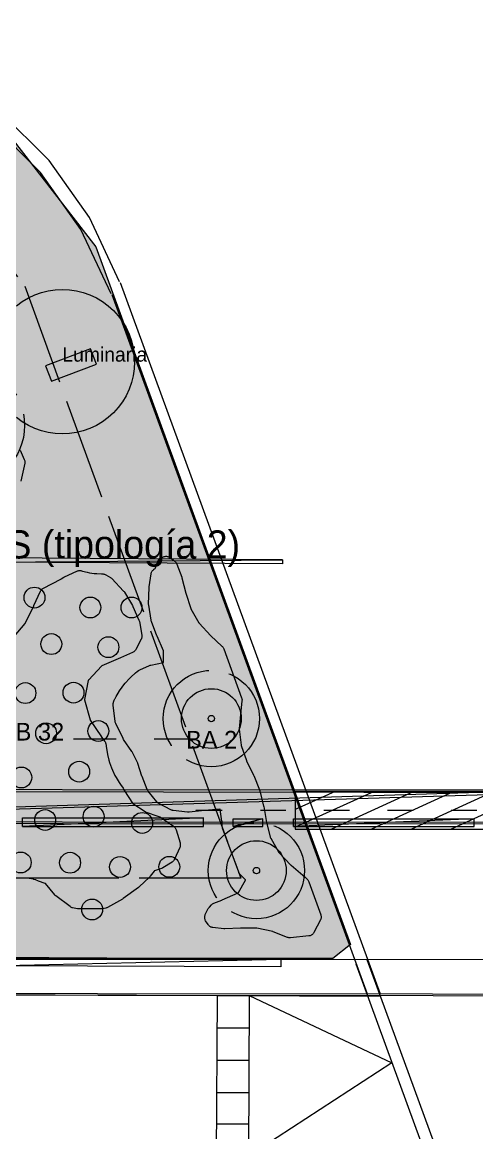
# Model space of a CAD drawing. Header units: metres. Extents: x 1 to 213, y 1 to 147.
# Drawn here: x 97.2 to 102.87, y 40.3 to 54.13 of the extents above; entities that cross this region are included whole.
import ezdxf

# ---------------------------------------------------------------- set-up
doc = ezdxf.new("R2010")
doc.units = ezdxf.units.M
doc.linetypes.add('DASHED', pattern=[1.524, 1.27, -0.254])
doc.layers.get('0').update_dxf_attribs({"lineweight": 0, "plot": 0})
for name, color, linetype, lineweight, plot in [('00-BASE-ARQUITECTURA', 8, 'Continuous', 0, False), ('PJ-ARBUSTOS', 82, 'Continuous', 0, False), ('PJ-COPA-ADULTA', 8, 'DASHED', 0, False), ('PJ-CUBRESUELOS', 150, 'Continuous', 0, False), ('PJ-ETIQUETAS', 7, 'Continuous', 0, False), ('PJ-GRAVILLA', 42, 'Continuous', 0, False), ('PJ-LIMITE-JARDIN', 7, 'Continuous', 0, False), ('PJ-MASAS', 92, 'Continuous', 0, False), ('PJ-MASAS-RELLENO', 92, 'Continuous', 0, False), ('PJ-PROTEGIDO', 30, 'DASHED', 0, False), ('PJ-RIEGO-SECTORES', 5, 'Continuous', 0, False), ('PJ-VISIBILIDAD', 1, 'DASHED', 0, False), ('PJ-ZONAS-TIPOLOGIA', 30, 'Continuous', 0, False)]:
    doc.layers.add(name, color=color, linetype=linetype, lineweight=lineweight, plot=plot)

# ---------------------------------------------------------------- blocks, each defined once
blk = doc.blocks.new('PJ_GB')
blk.add_circle((0, 0), 0.13)
for tag, p, height in [('CODIGO', (0.15, 0.15), 0.2), ('ESPECIE', (0.15, -0.1), 0.15), ('ZONA', (0.15, -0.3), 0.15)]:
    blk.add_attdef(tag, p, '', height=height)
blk = doc.blocks.new('PJ_BA')
for radius in [0.372, 0.04]:
    blk.add_circle((0, 0), radius)
for tag, p, height in [('CODIGO', (0.15, 0.15), 0.2), ('ESPECIE', (0.15, -0.1), 0.15), ('ZONA', (0.15, -0.3), 0.15)]:
    blk.add_attdef(tag, p, '', height=height)

msp = doc.modelspace()

# ---------------------------------------------------------------- hatches: boundary and pattern name
at = {"layer": 'PJ-GRAVILLA'}
h = msp.add_hatch(dxfattribs=at)
h.set_pattern_fill('GRAVEL', scale=0.03)
h.paths.add_polyline_path([(77.699, 54.063), (78.714, 54.019), (78.714, 53.49), (79.066, 53.225), (90.796, 53.225), (91.149, 53.49), (91.149, 54.019), (92.163, 54.063), (94.103, 54.063), (95.647, 53.666), (97.058, 52.696), (98.116, 51.329), (101.291, 42.642), (101.071, 42.466), (70.6, 42.466), (70.556, 42.818), (70.82, 43.568), (73.819, 51.373), (74.612, 52.476), (75.45, 53.181), (76.376, 53.71), (77.699, 54.063)])
at = {"layer": 'PJ-MASAS-RELLENO'}
for points in [[(90.578, 47.707), (90.576, 47.715), (90.576, 47.723), (90.576, 47.731), (90.577, 47.739), (90.578, 47.747), (90.581, 47.755), (90.584, 47.763), (90.674, 47.94), (90.678, 47.947), (90.683, 47.954), (90.688, 47.96), (90.694, 47.965), (90.701, 47.97), (90.708, 47.975), (90.881, 48.064), (90.882, 48.064), (91.078, 48.165), (91.08, 48.166), (91.081, 48.168), (91.204, 48.322), (91.206, 48.324), (91.206, 48.326), (91.257, 48.531), (91.257, 48.533), (91.257, 48.534), (91.272, 48.764), (91.273, 48.769), (91.301, 48.981), (91.303, 48.99), (91.306, 48.999), (91.374, 49.174), (91.378, 49.182), (91.383, 49.19), (91.493, 49.346), (91.495, 49.348), (91.615, 49.506), (91.616, 49.507), (91.617, 49.509), (91.646, 49.563), (91.65, 49.569), (91.654, 49.575), (91.659, 49.581), (91.664, 49.586), (91.67, 49.591), (91.676, 49.595), (91.683, 49.598), (91.758, 49.633), (91.758, 49.633), (91.765, 49.637), (91.766, 49.637), (91.771, 49.64), (91.773, 49.641), (91.786, 49.648), (91.788, 49.649), (91.792, 49.652), (91.794, 49.654), (91.806, 49.662), (91.808, 49.663), (91.813, 49.667), (91.813, 49.668), (91.819, 49.673), (91.82, 49.673), (91.958, 49.794), (91.958, 49.794), (91.964, 49.8), (91.965, 49.801), (91.97, 49.805), (91.971, 49.807), (91.983, 49.819), (91.984, 49.82), (91.988, 49.825), (91.989, 49.827), (91.999, 49.84), (92, 49.841), (92.004, 49.847), (92.004, 49.848), (92.009, 49.854), (92.009, 49.855), (92.105, 50.013), (92.106, 50.014), (92.11, 50.021), (92.11, 50.022), (92.114, 50.028), (92.114, 50.029), (92.118, 50.037), (92.118, 50.038), (92.197, 50.204), (92.201, 50.212), (92.287, 50.348), (92.291, 50.355), (92.296, 50.361), (92.413, 50.484), (92.416, 50.488), (92.493, 50.559), (92.498, 50.564), (92.504, 50.568), (92.511, 50.572), (92.517, 50.575), (92.524, 50.578), (92.538, 50.582), (92.543, 50.584), (92.753, 50.679), (92.754, 50.68), (92.756, 50.681), (92.895, 50.825), (92.896, 50.827), (92.897, 50.828), (92.953, 50.998), (92.953, 51), (92.991, 51.134), (92.994, 51.141), (92.997, 51.148), (93.001, 51.155), (93.006, 51.162), (93.011, 51.168), (93.017, 51.173), (93.121, 51.259), (93.127, 51.263), (93.134, 51.268), (93.141, 51.271), (93.148, 51.274), (93.156, 51.276), (93.164, 51.277), (93.172, 51.277), (93.313, 51.277), (93.32, 51.276), (93.328, 51.275), (93.335, 51.273), (93.343, 51.271), (93.349, 51.268), (93.356, 51.264), (93.501, 51.17), (93.504, 51.168), (93.665, 51.053), (93.666, 51.052), (93.668, 51.051), (93.854, 50.971), (93.856, 50.971), (93.858, 50.97), (94.073, 50.929), (94.075, 50.929), (94.289, 50.897), (94.298, 50.895), (94.306, 50.893), (94.476, 50.828), (94.482, 50.826), (94.489, 50.822), (94.495, 50.818), (94.5, 50.814), (94.505, 50.809), (94.624, 50.684), (94.629, 50.679), (94.633, 50.673), (94.637, 50.667), (94.64, 50.66), (94.723, 50.459), (94.726, 50.45), (94.795, 50.21), (94.796, 50.206), (94.885, 49.989), (94.885, 49.987), (94.887, 49.986), (95.02, 49.832), (95.021, 49.831), (95.023, 49.83), (95.201, 49.739), (95.202, 49.738), (95.204, 49.737), (95.401, 49.674), (95.407, 49.672), (95.588, 49.598), (95.595, 49.595), (95.602, 49.591), (95.759, 49.486), (95.767, 49.48), (95.914, 49.352), (95.917, 49.35), (96.078, 49.235), (96.08, 49.234), (96.082, 49.234), (96.275, 49.165), (96.278, 49.165), (96.28, 49.164), (96.508, 49.141), (96.51, 49.141), (96.739, 49.129), (96.747, 49.128), (96.755, 49.126), (96.769, 49.122), (96.777, 49.12), (96.784, 49.117), (96.79, 49.113), (96.797, 49.109), (96.803, 49.104), (96.808, 49.099), (96.841, 49.063), (96.842, 49.061), (96.861, 49.042), (96.863, 49.041), (96.927, 48.983), (96.928, 48.981), (96.95, 48.964), (96.951, 48.963), (97.02, 48.911), (97.022, 48.91), (97.045, 48.895), (97.047, 48.894), (97.121, 48.849), (97.122, 48.848), (97.139, 48.84), (97.146, 48.836), (97.152, 48.831), (97.158, 48.826), (97.163, 48.82), (97.168, 48.814), (97.172, 48.807), (97.175, 48.8), (97.225, 48.683), (97.228, 48.675), (97.23, 48.667), (97.231, 48.659), (97.231, 48.651), (97.231, 48.643), (97.23, 48.635), (97.183, 48.41), (97.181, 48.401), (97.178, 48.394), (97.174, 48.386), (97.169, 48.379), (97.057, 48.224), (97.049, 48.215), (96.948, 48.112), (96.948, 48.111), (96.854, 48.01), (96.847, 48.004), (96.697, 47.878), (96.689, 47.872), (96.53, 47.767), (96.524, 47.764), (96.519, 47.761), (96.338, 47.679), (96.33, 47.676), (96.149, 47.616), (96.148, 47.616), (96.146, 47.615), (95.953, 47.514), (95.952, 47.513), (95.95, 47.511), (95.83, 47.365), (95.829, 47.364), (95.828, 47.362), (95.714, 47.158), (95.712, 47.156), (95.653, 47.032), (95.649, 47.026), (95.645, 47.019), (95.64, 47.013), (95.634, 47.007), (95.628, 47.002), (95.622, 46.998), (95.615, 46.994), (95.404, 46.897), (95.402, 46.896), (95.364, 46.875), (95.36, 46.872), (95.326, 46.848), (95.32, 46.843), (95.32, 46.843), (95.317, 46.84), (95.311, 46.836), (95.304, 46.832), (95.297, 46.829), (95.043, 46.729), (95.041, 46.728), (95.004, 46.711), (95, 46.709), (94.967, 46.688), (94.967, 46.688), (94.96, 46.683), (94.952, 46.679), (94.943, 46.675), (94.943, 46.675), (94.935, 46.673), (94.926, 46.672), (94.917, 46.672), (94.909, 46.673), (94.811, 46.686), (94.807, 46.686), (94.586, 46.728), (94.584, 46.729), (94.582, 46.729), (94.386, 46.73), (94.384, 46.73), (94.381, 46.729), (94.195, 46.687), (94.193, 46.687), (94.007, 46.65), (93.998, 46.649), (93.989, 46.649), (93.814, 46.654), (93.807, 46.654), (93.8, 46.656), (93.792, 46.657), (93.62, 46.711), (93.611, 46.714), (93.431, 46.794), (93.427, 46.796), (93.246, 46.852), (93.244, 46.852), (93.242, 46.852), (93.054, 46.829), (93.053, 46.829), (93.051, 46.829), (92.822, 46.761), (92.82, 46.76), (92.614, 46.683), (92.607, 46.681), (92.599, 46.68), (92.592, 46.679), (92.584, 46.678), (92.576, 46.679), (92.569, 46.68), (92.561, 46.682), (92.554, 46.685), (92.547, 46.688), (92.51, 46.709), (92.505, 46.712), (92.466, 46.727), (92.464, 46.728), (92.193, 46.814), (92.187, 46.817), (92.18, 46.82), (92.174, 46.824), (92.168, 46.828), (92.163, 46.832), (92.159, 46.835), (92.121, 46.857), (92.117, 46.86), (92.076, 46.878), (92.073, 46.879), (91.863, 46.954), (91.856, 46.957), (91.849, 46.96), (91.843, 46.964), (91.837, 46.969), (91.832, 46.974), (91.825, 46.981), (91.822, 46.984), (91.684, 47.147), (91.682, 47.148), (91.68, 47.149), (91.51, 47.252), (91.505, 47.255), (91.324, 47.334), (91.321, 47.336), (91.135, 47.401), (91.133, 47.402), (91.131, 47.401), (90.96, 47.349), (90.953, 47.347), (90.946, 47.346), (90.938, 47.345), (90.931, 47.345), (90.923, 47.346), (90.916, 47.348), (90.909, 47.35), (90.902, 47.353), (90.896, 47.356), (90.849, 47.375), (90.847, 47.376), (90.723, 47.418), (90.716, 47.421), (90.708, 47.425), (90.701, 47.429), (90.66, 47.46), (90.654, 47.465), (90.648, 47.47), (90.643, 47.476), (90.639, 47.483), (90.635, 47.49), (90.632, 47.497), (90.63, 47.504), (90.578, 47.707)], [(98.855, 47.323), (98.856, 47.324), (98.888, 47.411), (98.892, 47.418), (98.895, 47.425), (98.9, 47.432), (98.905, 47.438), (98.911, 47.443), (98.917, 47.448), (98.924, 47.452), (98.931, 47.456), (98.961, 47.469), (98.968, 47.472), (98.975, 47.474), (98.983, 47.475), (98.991, 47.476), (98.998, 47.476), (99.006, 47.475), (99.014, 47.473), (99.021, 47.471), (99.028, 47.468), (99.035, 47.465), (99.041, 47.46), (99.1, 47.416), (99.106, 47.411), (99.112, 47.406), (99.116, 47.4), (99.121, 47.394), (99.124, 47.387), (99.127, 47.38), (99.188, 47.217), (99.191, 47.209), (99.24, 47.018), (99.241, 47.016), (99.301, 46.827), (99.302, 46.825), (99.303, 46.823), (99.402, 46.649), (99.404, 46.647), (99.405, 46.645), (99.549, 46.487), (99.552, 46.484), (99.69, 46.356), (99.696, 46.351), (99.7, 46.345), (99.704, 46.339), (99.708, 46.332), (99.711, 46.325), (99.935, 45.712), (99.937, 45.705), (99.939, 45.698), (99.94, 45.691), (99.94, 45.683), (99.939, 45.676), (99.925, 45.549), (99.925, 45.548), (99.906, 45.329), (99.906, 45.327), (99.906, 45.325), (99.929, 45.122), (99.929, 45.12), (99.93, 45.118), (99.996, 44.932), (99.997, 44.928), (100.084, 44.75), (100.086, 44.745), (100.159, 44.566), (100.163, 44.555), (100.209, 44.366), (100.21, 44.36), (100.243, 44.163), (100.244, 44.159), (100.296, 43.967), (100.296, 43.965), (100.297, 43.964), (100.397, 43.789), (100.398, 43.788), (100.399, 43.786), (100.55, 43.63), (100.553, 43.628), (100.725, 43.481), (100.731, 43.476), (100.754, 43.452), (100.759, 43.446), (100.764, 43.439), (100.768, 43.431), (100.771, 43.424), (100.922, 43.012), (100.924, 43.004), (100.926, 42.995), (100.927, 42.987), (100.927, 42.979), (100.926, 42.971), (100.924, 42.963), (100.921, 42.955), (100.918, 42.947), (100.836, 42.79), (100.832, 42.784), (100.828, 42.777), (100.822, 42.771), (100.817, 42.766), (100.81, 42.761), (100.803, 42.757), (100.796, 42.753), (100.789, 42.751), (100.781, 42.749), (100.773, 42.748), (100.545, 42.725), (100.538, 42.725), (100.53, 42.725), (100.523, 42.726), (100.516, 42.728), (100.508, 42.73), (100.326, 42.801), (100.325, 42.802), (100.323, 42.802), (100.125, 42.843), (100.123, 42.843), (100.121, 42.843), (99.922, 42.845), (99.92, 42.845), (99.725, 42.837), (99.719, 42.837), (99.713, 42.838), (99.575, 42.853), (99.567, 42.854), (99.559, 42.857), (99.552, 42.859), (99.545, 42.863), (99.538, 42.867), (99.532, 42.872), (99.526, 42.877), (99.521, 42.883), (99.516, 42.89), (99.486, 42.937), (99.482, 42.944), (99.479, 42.952), (99.476, 42.96), (99.475, 42.968), (99.474, 42.976), (99.474, 42.984), (99.475, 42.992), (99.477, 43), (99.479, 43.008), (99.482, 43.016), (99.519, 43.089), (99.523, 43.096), (99.528, 43.102), (99.533, 43.108), (99.56, 43.137), (99.567, 43.142), (99.573, 43.148), (99.581, 43.152), (99.588, 43.155), (99.689, 43.195), (99.691, 43.196), (99.893, 43.285), (99.894, 43.286), (99.895, 43.288), (99.982, 43.443), (99.983, 43.445), (99.982, 43.446), (99.916, 43.512), (99.911, 43.519), (99.906, 43.526), (99.901, 43.533), (99.898, 43.541), (99.698, 44.089), (99.695, 44.097), (99.694, 44.106), (99.693, 44.114), (99.691, 44.173), (99.69, 44.178), (99.667, 44.323), (99.666, 44.325), (99.664, 44.325), (99.475, 44.312), (99.473, 44.312), (99.28, 44.29), (99.271, 44.29), (99.262, 44.29), (99.082, 44.31), (99.075, 44.311), (99.068, 44.313), (99.061, 44.316), (99.054, 44.319), (98.902, 44.398), (98.895, 44.402), (98.888, 44.407), (98.882, 44.413), (98.877, 44.419), (98.769, 44.552), (98.764, 44.558), (98.76, 44.565), (98.757, 44.573), (98.693, 44.734), (98.691, 44.74), (98.642, 44.897), (98.642, 44.899), (98.641, 44.9), (98.569, 45.041), (98.567, 45.045), (98.464, 45.196), (98.458, 45.206), (98.366, 45.393), (98.363, 45.401), (98.36, 45.41), (98.359, 45.419), (98.334, 45.624), (98.334, 45.631), (98.334, 45.639), (98.335, 45.646), (98.336, 45.653), (98.338, 45.66), (98.347, 45.685), (98.35, 45.693), (98.355, 45.703), (98.357, 45.706), (98.369, 45.729), (98.371, 45.732), (98.406, 45.791), (98.408, 45.795), (98.423, 45.816), (98.425, 45.819), (98.466, 45.874), (98.468, 45.877), (98.484, 45.897), (98.487, 45.9), (98.533, 45.951), (98.536, 45.954), (98.554, 45.972), (98.557, 45.975), (98.608, 46.021), (98.611, 46.024), (98.631, 46.04), (98.634, 46.042), (98.649, 46.054), (98.657, 46.059), (98.665, 46.063), (98.785, 46.116), (98.793, 46.119), (98.801, 46.121), (98.96, 46.155), (98.962, 46.155), (98.962, 46.157), (98.962, 46.296), (98.962, 46.298), (98.961, 46.3), (98.88, 46.481), (98.879, 46.485), (98.811, 46.664), (98.808, 46.672), (98.807, 46.679), (98.776, 46.866), (98.775, 46.874), (98.775, 46.882), (98.783, 47.088), (98.784, 47.096), (98.806, 47.258), (98.808, 47.265), (98.81, 47.273), (98.813, 47.28), (98.816, 47.286), (98.82, 47.293), (98.825, 47.299), (98.83, 47.304), (98.836, 47.309), (98.842, 47.314), (98.853, 47.321), (98.855, 47.323)], [(96.056, 45.972), (96.057, 45.973), (96.084, 46.18), (96.085, 46.188), (96.087, 46.195), (96.09, 46.203), (96.094, 46.21), (96.099, 46.217), (96.104, 46.223), (96.11, 46.229), (96.116, 46.234), (96.123, 46.238), (96.13, 46.242), (96.27, 46.306), (96.277, 46.308), (96.284, 46.311), (96.461, 46.355), (96.468, 46.356), (96.475, 46.357), (96.696, 46.372), (96.699, 46.372), (96.902, 46.401), (96.905, 46.402), (96.907, 46.402), (97.095, 46.476), (97.096, 46.477), (97.098, 46.478), (97.235, 46.638), (97.236, 46.64), (97.237, 46.641), (97.343, 46.861), (97.344, 46.862), (97.427, 47.042), (97.43, 47.049), (97.434, 47.055), (97.439, 47.061), (97.444, 47.066), (97.45, 47.071), (97.456, 47.076), (97.463, 47.079), (97.681, 47.192), (97.683, 47.194), (97.72, 47.216), (97.728, 47.22), (97.881, 47.292), (97.889, 47.295), (97.897, 47.297), (97.905, 47.299), (97.914, 47.299), (97.922, 47.299), (97.93, 47.298), (97.938, 47.296), (97.949, 47.292), (97.951, 47.292), (98.009, 47.278), (98.01, 47.277), (98.037, 47.272), (98.039, 47.271), (98.098, 47.263), (98.1, 47.263), (98.127, 47.26), (98.129, 47.26), (98.188, 47.257), (98.19, 47.257), (98.2, 47.257), (98.209, 47.256), (98.217, 47.255), (98.225, 47.253), (98.233, 47.25), (98.241, 47.246), (98.299, 47.212), (98.305, 47.208), (98.311, 47.203), (98.316, 47.198), (98.463, 47.044), (98.469, 47.037), (98.474, 47.03), (98.575, 46.863), (98.58, 46.853), (98.655, 46.681), (98.658, 46.672), (98.66, 46.663), (98.689, 46.494), (98.69, 46.486), (98.691, 46.479), (98.69, 46.472), (98.689, 46.464), (98.687, 46.457), (98.685, 46.45), (98.682, 46.443), (98.614, 46.314), (98.61, 46.307), (98.606, 46.301), (98.601, 46.295), (98.595, 46.29), (98.589, 46.285), (98.582, 46.281), (98.575, 46.278), (98.426, 46.212), (98.425, 46.212), (98.193, 46.114), (98.191, 46.113), (98.19, 46.111), (98.024, 45.934), (98.023, 45.933), (98.022, 45.931), (97.975, 45.692), (97.974, 45.69), (97.975, 45.688), (98.047, 45.438), (98.047, 45.436), (98.048, 45.434), (98.186, 45.227), (98.187, 45.224), (98.228, 45.171), (98.232, 45.164), (98.236, 45.158), (98.239, 45.151), (98.241, 45.144), (98.243, 45.137), (98.244, 45.13), (98.246, 45.11), (98.246, 45.108), (98.257, 45.038), (98.257, 45.036), (98.262, 45.009), (98.263, 45.007), (98.28, 44.938), (98.281, 44.937), (98.289, 44.91), (98.289, 44.908), (98.313, 44.842), (98.314, 44.84), (98.324, 44.814), (98.325, 44.813), (98.355, 44.748), (98.356, 44.747), (98.369, 44.722), (98.37, 44.721), (98.407, 44.66), (98.408, 44.658), (98.423, 44.635), (98.424, 44.634), (98.458, 44.588), (98.462, 44.582), (98.466, 44.576), (98.468, 44.569), (98.471, 44.562), (98.471, 44.56), (98.472, 44.558), (98.473, 44.556), (98.576, 44.402), (98.577, 44.401), (98.578, 44.399), (98.731, 44.297), (98.733, 44.296), (98.734, 44.295), (98.903, 44.236), (98.91, 44.233), (98.916, 44.23), (98.922, 44.227), (99.086, 44.115), (99.093, 44.11), (99.098, 44.105), (99.103, 44.099), (99.108, 44.093), (99.112, 44.086), (99.115, 44.079), (99.118, 44.071), (99.167, 43.906), (99.169, 43.898), (99.17, 43.89), (99.17, 43.882), (99.17, 43.874), (99.169, 43.867), (99.167, 43.859), (99.164, 43.851), (99.099, 43.704), (99.096, 43.697), (99.091, 43.69), (99.087, 43.684), (99.081, 43.678), (99.075, 43.673), (99.069, 43.669), (98.952, 43.595), (98.946, 43.592), (98.94, 43.589), (98.934, 43.587), (98.847, 43.559), (98.845, 43.558), (98.844, 43.556), (98.794, 43.491), (98.79, 43.486), (98.786, 43.482), (98.657, 43.36), (98.649, 43.353), (98.457, 43.213), (98.449, 43.208), (98.263, 43.104), (98.256, 43.1), (98.248, 43.097), (98.241, 43.095), (98.204, 43.087), (98.196, 43.086), (98.187, 43.086), (97.903, 43.086), (97.895, 43.086), (97.888, 43.087), (97.828, 43.099), (97.821, 43.1), (97.814, 43.103), (97.807, 43.106), (97.801, 43.109), (97.795, 43.114), (97.619, 43.247), (97.612, 43.253), (97.606, 43.259), (97.488, 43.401), (97.487, 43.402), (97.485, 43.403), (97.402, 43.431), (97.394, 43.434), (97.373, 43.444), (97.369, 43.445), (97.346, 43.453), (97.342, 43.454), (97.319, 43.46), (97.315, 43.461), (97.29, 43.464), (97.287, 43.464), (97.261, 43.466), (97.259, 43.466), (96.869, 43.466), (96.862, 43.466), (96.855, 43.467), (96.848, 43.469), (96.841, 43.471), (96.786, 43.492), (96.783, 43.493), (96.559, 43.559), (96.377, 43.613), (96.37, 43.616), (96.364, 43.618), (96.358, 43.622), (96.352, 43.626), (96.26, 43.694), (96.259, 43.695), (96.257, 43.696), (96.18, 43.716), (96.178, 43.716), (96.176, 43.716), (96.058, 43.72), (96.051, 43.721), (96.044, 43.722), (96.037, 43.724), (96.03, 43.726), (96.024, 43.729), (95.885, 43.802), (95.879, 43.806), (95.873, 43.81), (95.867, 43.815), (95.862, 43.82), (95.857, 43.826), (95.853, 43.832), (95.758, 43.993), (95.754, 44), (95.751, 44.008), (95.749, 44.015), (95.706, 44.194), (95.704, 44.203), (95.704, 44.213), (95.704, 44.402), (95.705, 44.405), (95.712, 44.603), (95.712, 44.605), (95.712, 44.606), (95.688, 44.803), (95.687, 44.805), (95.687, 44.806), (95.622, 45.003), (95.622, 45.004), (95.553, 45.194), (95.55, 45.202), (95.549, 45.211), (95.527, 45.386), (95.526, 45.394), (95.526, 45.402), (95.527, 45.41), (95.529, 45.418), (95.579, 45.593), (95.581, 45.6), (95.584, 45.608), (95.588, 45.615), (95.707, 45.798), (95.711, 45.804), (95.716, 45.81), (95.722, 45.815), (95.728, 45.819), (95.889, 45.933), (95.896, 45.938), (95.904, 45.942), (95.912, 45.944), (95.92, 45.946), (96.055, 45.971), (96.056, 45.972)]]:
    msp.add_hatch(color=7, dxfattribs=at).paths.add_polyline_path(points)

# ---------------------------------------------------------------- linework, layer by layer
at = {"layer": '00-BASE-ARQUITECTURA'}
for points in [[(98.414, 50.893), (98.037, 51.695), (97.535, 52.406), (96.924, 53.013), (96.22, 53.505), (95.44, 53.87), (94.601, 54.098), (93.717, 54.176)], [(98.308, 50.744), (97.931, 51.547), (97.429, 52.258), (96.818, 52.865), (96.114, 53.356), (95.334, 53.722), (94.495, 53.949), (93.611, 54.028)], [(98.421, 50.885), (101.66, 42.026)], [(98.316, 50.736), (101.501, 42.026)], [(96.845, 47.456), (96.845, 47.403), (100.443, 47.434), (96.845, 47.456)], [(96.845, 47.403), (100.443, 47.434), (100.443, 47.382), (96.845, 47.403)], [(97.839, 45.201), (98.369, 45.201)], [(98.845, 45.201), (99.363, 45.201)], [(103.946, 44.566), (91.447, 44.175), (91.447, 44.577), (103.946, 44.566)], [(103.946, 44.164), (103.946, 44.566), (91.447, 44.175), (103.946, 44.164)], [(103.957, 44.535), (91.458, 44.154), (91.458, 44.556), (103.957, 44.535)], [(101.586, 44.545), (100.602, 44.101)], [(101.099, 44.545), (100.602, 44.323)], [(102.083, 44.545), (101.057, 44.08)], [(102.581, 44.545), (101.554, 44.08)], [(103.078, 44.545), (102.052, 44.08)], [(103.576, 44.545), (102.549, 44.08)], [(103.957, 44.143), (103.957, 44.535), (91.458, 44.154), (103.957, 44.143)], [(99.691, 44.312), (99.363, 44.312)], [(100.485, 44.312), (100.168, 44.312)], [(101.279, 44.312), (100.961, 44.312)], [(102.073, 44.312), (101.755, 44.312)], [(102.866, 44.312), (102.549, 44.312)], [(99.459, 44.111), (99.459, 44.217), (97.204, 44.111), (99.459, 44.111)], [(99.459, 44.217), (97.204, 44.111), (97.204, 44.217), (99.459, 44.217)], [(100.199, 44.111), (100.199, 44.207), (99.829, 44.111), (100.199, 44.111)], [(100.199, 44.207), (99.829, 44.111), (99.829, 44.207), (100.199, 44.207)], [(102.835, 44.111), (102.835, 44.207), (100.58, 44.111), (102.835, 44.111)], [(102.835, 44.207), (100.58, 44.111), (100.58, 44.207), (102.835, 44.207)], [(132.606, 42.46), (98.813, 42.45), (51.929, 42.471), (51.918, 40.206), (63.295, 40.164), (62.502, 38.079), (61.898, 36.481), (60.512, 32.861), (59.888, 31.221), (59.21, 29.443), (58.522, 27.855), (57.94, 26.765), (56.617, 24.744), (54.723, 22.564), (53.019, 21.05), (52.172, 20.415), (50.426, 19.315), (48.532, 18.383)], [(96.802, 42.481), (96.802, 42.376), (100.422, 42.46), (96.802, 42.481)], [(96.802, 42.376), (100.422, 42.46), (100.422, 42.365), (96.802, 42.376)], [(106.338, 28.787), (101.364, 42.397)], [(106.486, 28.84), (101.501, 42.45)], [(52.193, 42.079), (123.197, 42.005)], [(52.204, 42.058), (123.208, 41.984)], [(101.671, 41.995), (70.206, 42.122)], [(99.628, 42.005), (99.617, 40.005)], [(100.03, 42.005), (100.02, 40.005)], [(100.03, 42.005), (101.808, 41.169), (100.02, 40.005)], [(99.628, 41.603), (100.03, 41.603)], [(99.628, 41.201), (100.03, 41.201)], [(99.628, 40.799), (100.02, 40.799)], [(99.617, 40.407), (100.02, 40.407)]]:
    msp.add_lwpolyline(points, dxfattribs=at)
for points in [[(98.051, 50.059), (97.49, 49.847), (97.564, 49.657), (98.125, 49.869)], [(108.465, 44.545), (100.602, 44.545), (100.602, 44.08), (108.465, 44.08)]]:
    msp.add_lwpolyline(points, close=True, dxfattribs=at)
at = {"layer": 'PJ-COPA-ADULTA'}
for centre, radius in [((96.479, 49.107), 0.75), ((99.557, 45.455), 0.6), ((100.119, 43.562), 0.6)]:
    msp.add_circle(centre, radius, dxfattribs=at)
at = {"layer": 'PJ-LIMITE-JARDIN'}
msp.add_lwpolyline([(77.699, 54.063), (78.714, 54.019), (78.714, 53.49), (79.066, 53.225), (90.796, 53.225), (91.149, 53.49), (91.149, 54.019), (92.163, 54.063), (94.103, 54.063), (95.647, 53.666), (97.058, 52.696), (98.116, 51.329), (101.291, 42.642), (101.071, 42.466), (70.6, 42.466), (70.556, 42.818), (70.82, 43.568), (73.819, 51.373), (74.612, 52.476), (75.45, 53.181), (76.376, 53.71), (77.699, 54.063)], close=True, dxfattribs=at)
at = {"layer": 'PJ-MASAS'}
for points in [[(97.175, 48.8), (97.225, 48.683), (97.228, 48.675), (97.23, 48.667), (97.231, 48.659), (97.231, 48.651), (97.231, 48.643), (97.23, 48.635), (97.183, 48.41)], [(97.098, 46.478), (97.235, 46.638), (97.236, 46.64), (97.237, 46.641), (97.343, 46.861), (97.344, 46.862), (97.427, 47.042), (97.43, 47.049), (97.434, 47.055), (97.439, 47.061), (97.444, 47.066), (97.45, 47.071), (97.456, 47.076), (97.463, 47.079), (97.681, 47.192), (97.683, 47.194), (97.72, 47.216), (97.728, 47.22), (97.881, 47.292), (97.889, 47.295), (97.897, 47.297), (97.905, 47.299), (97.914, 47.299), (97.922, 47.299), (97.93, 47.298), (97.938, 47.296), (97.949, 47.292), (97.951, 47.292), (98.009, 47.278), (98.01, 47.277), (98.037, 47.272), (98.039, 47.271), (98.098, 47.263), (98.1, 47.263), (98.127, 47.26), (98.129, 47.26), (98.188, 47.257), (98.19, 47.257), (98.2, 47.257), (98.209, 47.256), (98.217, 47.255), (98.225, 47.253), (98.233, 47.25), (98.241, 47.246), (98.299, 47.212), (98.305, 47.208), (98.311, 47.203), (98.316, 47.198), (98.463, 47.044), (98.469, 47.037), (98.474, 47.03), (98.575, 46.863), (98.58, 46.853), (98.655, 46.681), (98.658, 46.672), (98.66, 46.663), (98.689, 46.494), (98.69, 46.486), (98.691, 46.479), (98.69, 46.472), (98.689, 46.464), (98.687, 46.457), (98.685, 46.45), (98.682, 46.443), (98.614, 46.314), (98.61, 46.307), (98.606, 46.301), (98.601, 46.295), (98.595, 46.29), (98.589, 46.285), (98.582, 46.281), (98.575, 46.278), (98.426, 46.212), (98.425, 46.212), (98.193, 46.114), (98.191, 46.113), (98.19, 46.111), (98.024, 45.934), (98.023, 45.933), (98.022, 45.931), (97.975, 45.692), (97.974, 45.69), (97.975, 45.688), (98.047, 45.438), (98.047, 45.436), (98.048, 45.434), (98.186, 45.227), (98.187, 45.224), (98.228, 45.171), (98.232, 45.164), (98.236, 45.158), (98.239, 45.151), (98.241, 45.144), (98.243, 45.137), (98.244, 45.13), (98.246, 45.11), (98.246, 45.108), (98.257, 45.038), (98.257, 45.036), (98.262, 45.009), (98.263, 45.007), (98.28, 44.938), (98.281, 44.937), (98.289, 44.91), (98.289, 44.908), (98.313, 44.842), (98.314, 44.84), (98.324, 44.814), (98.325, 44.813), (98.355, 44.748), (98.356, 44.747), (98.369, 44.722), (98.37, 44.721), (98.407, 44.66), (98.408, 44.658), (98.423, 44.635), (98.424, 44.634), (98.458, 44.588), (98.462, 44.582), (98.466, 44.576), (98.468, 44.569), (98.471, 44.562), (98.471, 44.56), (98.472, 44.558), (98.473, 44.556), (98.576, 44.402), (98.577, 44.401), (98.578, 44.399), (98.731, 44.297), (98.733, 44.296), (98.734, 44.295), (98.903, 44.236), (98.91, 44.233), (98.916, 44.23), (98.922, 44.227), (99.086, 44.115), (99.093, 44.11), (99.098, 44.105), (99.103, 44.099), (99.108, 44.093), (99.112, 44.086), (99.115, 44.079), (99.118, 44.071), (99.167, 43.906), (99.169, 43.898), (99.17, 43.89), (99.17, 43.882), (99.17, 43.874), (99.169, 43.867), (99.167, 43.859), (99.164, 43.851), (99.099, 43.704), (99.096, 43.697), (99.091, 43.69), (99.087, 43.684), (99.081, 43.678), (99.075, 43.673), (99.069, 43.669), (98.952, 43.595), (98.946, 43.592), (98.94, 43.589), (98.934, 43.587), (98.847, 43.559), (98.845, 43.558), (98.844, 43.556), (98.794, 43.491), (98.79, 43.486), (98.786, 43.482), (98.657, 43.36), (98.649, 43.353), (98.457, 43.213), (98.449, 43.208), (98.263, 43.104), (98.256, 43.1), (98.248, 43.097), (98.241, 43.095), (98.204, 43.087), (98.196, 43.086), (98.187, 43.086), (97.903, 43.086), (97.895, 43.086), (97.888, 43.087), (97.828, 43.099), (97.821, 43.1), (97.814, 43.103), (97.807, 43.106), (97.801, 43.109), (97.795, 43.114), (97.619, 43.247), (97.612, 43.253), (97.606, 43.259), (97.488, 43.401), (97.487, 43.402), (97.485, 43.403), (97.402, 43.431), (97.394, 43.434), (97.373, 43.444), (97.369, 43.445), (97.346, 43.453), (97.342, 43.454), (97.319, 43.46), (97.315, 43.461), (97.29, 43.464), (97.287, 43.464), (97.261, 43.466), (97.259, 43.466), (96.869, 43.466)]]:
    msp.add_lwpolyline(points, dxfattribs=at)
msp.add_lwpolyline([(98.855, 47.323), (98.856, 47.324), (98.888, 47.411), (98.892, 47.418), (98.895, 47.425), (98.9, 47.432), (98.905, 47.438), (98.911, 47.443), (98.917, 47.448), (98.924, 47.452), (98.931, 47.456), (98.961, 47.469), (98.968, 47.472), (98.975, 47.474), (98.983, 47.475), (98.991, 47.476), (98.998, 47.476), (99.006, 47.475), (99.014, 47.473), (99.021, 47.471), (99.028, 47.468), (99.035, 47.465), (99.041, 47.46), (99.1, 47.416), (99.106, 47.411), (99.112, 47.406), (99.116, 47.4), (99.121, 47.394), (99.124, 47.387), (99.127, 47.38), (99.188, 47.217), (99.191, 47.209), (99.24, 47.018), (99.241, 47.016), (99.301, 46.827), (99.302, 46.825), (99.303, 46.823), (99.402, 46.649), (99.404, 46.647), (99.405, 46.645), (99.549, 46.487), (99.552, 46.484), (99.69, 46.356), (99.696, 46.351), (99.7, 46.345), (99.704, 46.339), (99.708, 46.332), (99.711, 46.325), (99.935, 45.712), (99.937, 45.705), (99.939, 45.698), (99.94, 45.691), (99.94, 45.683), (99.939, 45.676), (99.925, 45.549), (99.925, 45.548), (99.906, 45.329), (99.906, 45.327), (99.906, 45.325), (99.929, 45.122), (99.929, 45.12), (99.93, 45.118), (99.996, 44.932), (99.997, 44.928), (100.084, 44.75), (100.086, 44.745), (100.159, 44.566), (100.163, 44.555), (100.209, 44.366), (100.21, 44.36), (100.243, 44.163), (100.244, 44.159), (100.296, 43.967), (100.296, 43.965), (100.297, 43.964), (100.397, 43.789), (100.398, 43.788), (100.399, 43.786), (100.55, 43.63), (100.553, 43.628), (100.725, 43.481), (100.731, 43.476), (100.754, 43.452), (100.759, 43.446), (100.764, 43.439), (100.768, 43.431), (100.771, 43.424), (100.922, 43.012), (100.924, 43.004), (100.926, 42.995), (100.927, 42.987), (100.927, 42.979), (100.926, 42.971), (100.924, 42.963), (100.921, 42.955), (100.918, 42.947), (100.836, 42.79), (100.832, 42.784), (100.828, 42.777), (100.822, 42.771), (100.817, 42.766), (100.81, 42.761), (100.803, 42.757), (100.796, 42.753), (100.789, 42.751), (100.781, 42.749), (100.773, 42.748), (100.545, 42.725), (100.538, 42.725), (100.53, 42.725), (100.523, 42.726), (100.516, 42.728), (100.508, 42.73), (100.326, 42.801), (100.325, 42.802), (100.323, 42.802), (100.125, 42.843), (100.123, 42.843), (100.121, 42.843), (99.922, 42.845), (99.92, 42.845), (99.725, 42.837), (99.719, 42.837), (99.713, 42.838), (99.575, 42.853), (99.567, 42.854), (99.559, 42.857), (99.552, 42.859), (99.545, 42.863), (99.538, 42.867), (99.532, 42.872), (99.526, 42.877), (99.521, 42.883), (99.516, 42.89), (99.486, 42.937), (99.482, 42.944), (99.479, 42.952), (99.476, 42.96), (99.475, 42.968), (99.474, 42.976), (99.474, 42.984), (99.475, 42.992), (99.477, 43), (99.479, 43.008), (99.482, 43.016), (99.519, 43.089), (99.523, 43.096), (99.528, 43.102), (99.533, 43.108), (99.56, 43.137), (99.567, 43.142), (99.573, 43.148), (99.581, 43.152), (99.588, 43.155), (99.689, 43.195), (99.691, 43.196), (99.893, 43.285), (99.894, 43.286), (99.895, 43.288), (99.982, 43.443), (99.983, 43.445), (99.982, 43.446), (99.916, 43.512), (99.911, 43.519), (99.906, 43.526), (99.901, 43.533), (99.898, 43.541), (99.698, 44.089), (99.695, 44.097), (99.694, 44.106), (99.693, 44.114), (99.691, 44.173), (99.69, 44.178), (99.667, 44.323), (99.666, 44.325), (99.664, 44.325), (99.475, 44.312), (99.473, 44.312), (99.28, 44.29), (99.271, 44.29), (99.262, 44.29), (99.082, 44.31), (99.075, 44.311), (99.068, 44.313), (99.061, 44.316), (99.054, 44.319), (98.902, 44.398), (98.895, 44.402), (98.888, 44.407), (98.882, 44.413), (98.877, 44.419), (98.769, 44.552), (98.764, 44.558), (98.76, 44.565), (98.757, 44.573), (98.693, 44.734), (98.691, 44.74), (98.642, 44.897), (98.642, 44.899), (98.641, 44.9), (98.569, 45.041), (98.567, 45.045), (98.464, 45.196), (98.458, 45.206), (98.366, 45.393), (98.363, 45.401), (98.36, 45.41), (98.359, 45.419), (98.334, 45.624), (98.334, 45.631), (98.334, 45.639), (98.335, 45.646), (98.336, 45.653), (98.338, 45.66), (98.347, 45.685), (98.35, 45.693), (98.355, 45.703), (98.357, 45.706), (98.369, 45.729), (98.371, 45.732), (98.406, 45.791), (98.408, 45.795), (98.423, 45.816), (98.425, 45.819), (98.466, 45.874), (98.468, 45.877), (98.484, 45.897), (98.487, 45.9), (98.533, 45.951), (98.536, 45.954), (98.554, 45.972), (98.557, 45.975), (98.608, 46.021), (98.611, 46.024), (98.631, 46.04), (98.634, 46.042), (98.649, 46.054), (98.657, 46.059), (98.665, 46.063), (98.785, 46.116), (98.793, 46.119), (98.801, 46.121), (98.96, 46.155), (98.962, 46.155), (98.962, 46.157), (98.962, 46.296), (98.962, 46.298), (98.961, 46.3), (98.88, 46.481), (98.879, 46.485), (98.811, 46.664), (98.808, 46.672), (98.807, 46.679), (98.776, 46.866), (98.775, 46.874), (98.775, 46.882), (98.783, 47.088), (98.784, 47.096), (98.806, 47.258), (98.808, 47.265), (98.81, 47.273), (98.813, 47.28), (98.816, 47.286), (98.82, 47.293), (98.825, 47.299), (98.83, 47.304), (98.836, 47.309), (98.842, 47.314), (98.853, 47.321), (98.855, 47.323)], close=True, dxfattribs=at)
at = {"layer": 'PJ-PROTEGIDO'}
msp.add_lwpolyline([(97.129, 50.596), (97.2, 50.648), (97.276, 50.694), (97.356, 50.731), (97.439, 50.761), (97.524, 50.783), (97.612, 50.796), (97.7, 50.8), (97.788, 50.796), (97.876, 50.783), (97.961, 50.761), (98.044, 50.731), (98.124, 50.694), (98.2, 50.648), (98.271, 50.596), (98.336, 50.536), (98.396, 50.471), (98.448, 50.4), (98.494, 50.324), (98.531, 50.244), (98.561, 50.161), (98.583, 50.076), (98.596, 49.988), (98.6, 49.9), (98.596, 49.812), (98.596, 49.812), (98.583, 49.724), (98.561, 49.639), (98.531, 49.556), (98.494, 49.476), (98.448, 49.4), (98.396, 49.329), (98.336, 49.264), (98.271, 49.204), (98.2, 49.152), (98.124, 49.106), (98.044, 49.069), (97.961, 49.039), (97.876, 49.017), (97.788, 49.004), (97.7, 49), (97.612, 49.004), (97.524, 49.017), (97.439, 49.039), (97.356, 49.069), (97.276, 49.106), (97.2, 49.152), (97.129, 49.204)], dxfattribs=at)
at = {"layer": 'PJ-RIEGO-SECTORES'}
msp.add_lwpolyline([(78.714, 53.49), (79.066, 53.225), (90.796, 53.225), (91.149, 53.49), (91.149, 54.019), (92.163, 54.063), (94.103, 54.063), (95.647, 53.666), (97.058, 52.696), (98.116, 51.329), (101.291, 42.642), (101.071, 42.466), (70.6, 42.466), (70.556, 42.818), (70.82, 43.568), (73.819, 51.373), (74.612, 52.476), (75.45, 53.181), (76.376, 53.71), (77.699, 54.063), (78.714, 54.019), (78.714, 53.49)], close=True, dxfattribs=at)
at = {"layer": 'PJ-VISIBILIDAD'}
msp.add_lwpolyline([(79.066, 52.225), (90.796, 52.225), (90.888, 52.23), (90.979, 52.242), (91.068, 52.263), (91.156, 52.292), (91.24, 52.329), (91.32, 52.374), (91.396, 52.425), (91.749, 52.69), (91.828, 52.756), (91.9, 52.83), (91.964, 52.91), (92.019, 52.997), (92.049, 53.057), (92.185, 53.063), (93.977, 53.063), (95.226, 52.742), (96.363, 51.961), (97.23, 50.84), (99.926, 43.466), (71.852, 43.466)], dxfattribs=at)

# ---------------------------------------------------------------- block references
at = {"layer": 'PJ-ARBUSTOS'}
for p in [(99.557, 45.455), (100.119, 43.562)]:
    msp.add_blockref('PJ_BA', p, dxfattribs=at)
at = {"layer": 'PJ-CUBRESUELOS'}
for p in [(97.352, 46.962), (98.049, 46.838), (98.562, 46.838), (97.562, 46.383), (98.274, 46.345), (97.239, 45.773), (97.839, 45.778), (97.497, 45.272), (98.148, 45.3), (97.188, 44.722), (97.909, 44.794), (97.485, 44.192), (98.089, 44.234), (98.695, 44.156), (97.181, 43.663), (97.796, 43.66), (98.419, 43.607), (99.033, 43.609), (98.071, 43.078)]:
    msp.add_blockref('PJ_GB', p, dxfattribs=at)

# ---------------------------------------------------------------- texts
at = {"layer": 'PJ-ETIQUETAS'}
for s, p in [('GB 32', (96.888, 45.182)), ('BA 2', (99.242, 45.082))]:
    msp.add_text(s, height=0.22, dxfattribs=at).set_placement(p)
at = {"layer": 'PJ-PROTEGIDO'}
msp.add_text('Luminaria', height=0.18, dxfattribs=at).set_placement((97.7, 49.9))
at = {"layer": 'PJ-ZONAS-TIPOLOGIA'}
msp.add_text('I-1 ISLA CENTRAL FRENTE A SURTIDORES - ISLAS (tipología 2)', height=0.35, dxfattribs=at).set_placement((85.923, 47.449))

doc.saveas('drawing.dxf')
